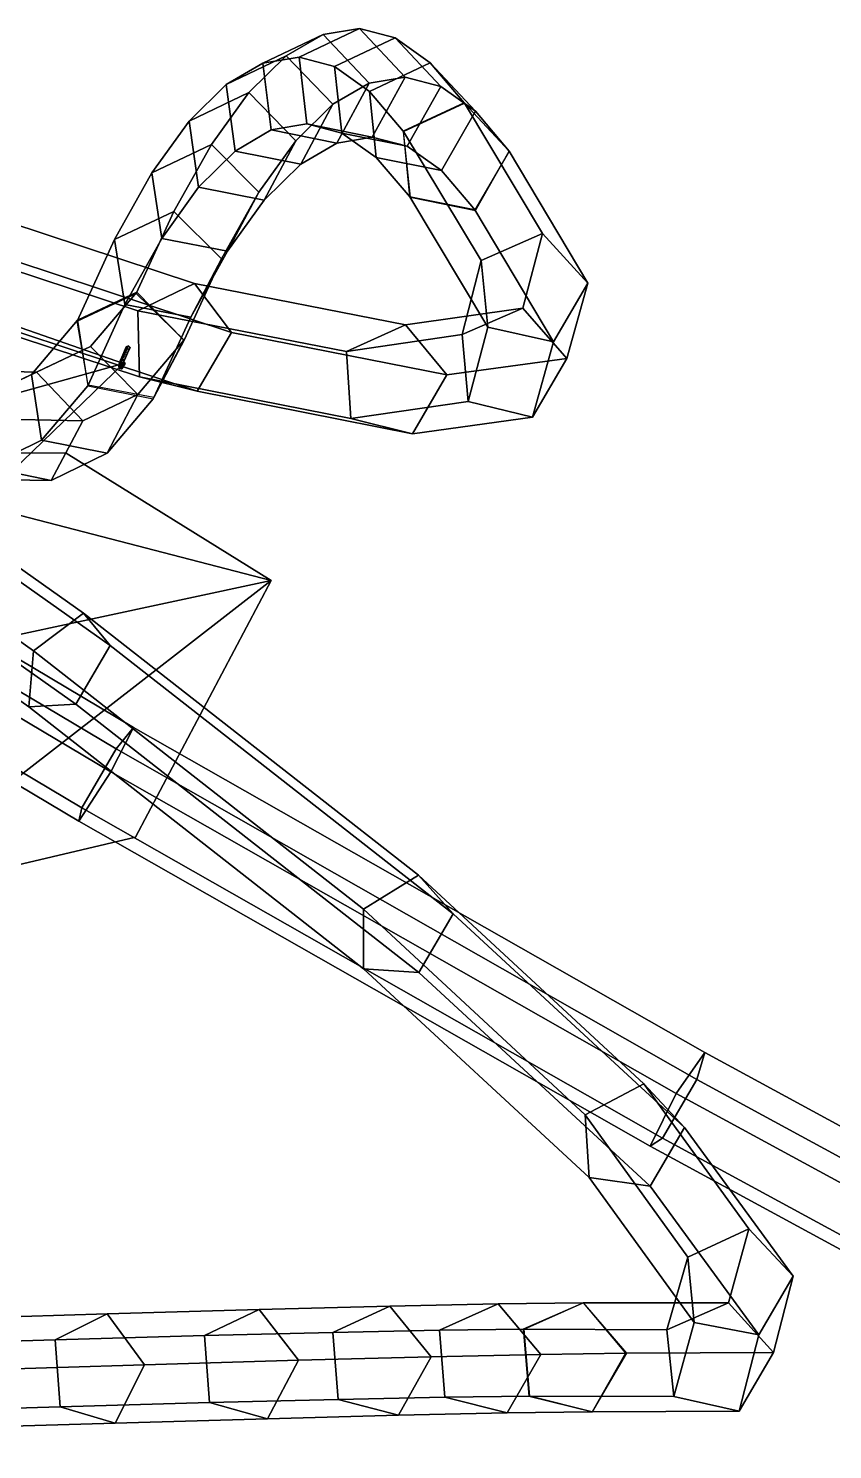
# Model space of a CAD drawing. Header units: metres. Extents: x -349 to 464, y -383 to 362.
# Drawn here: x 199.37 to 215.85, y -80.37 to -51.24 of the extents above; entities that cross this region are included whole.
import ezdxf

# ---------------------------------------------------------------- set-up
doc = ezdxf.new("R2010")
doc.units = ezdxf.units.M

msp = doc.modelspace()

# ---------------------------------------------------------------- linework, layer by layer
at = {"layer": 'Breeder_Leaf', "color": 3}
for points in [[(193.9737, -55.5571, 298.9307), (192.8108, -60.4864, 302.4221), (201.3153, -58.1157, 311.5564)], [(193.9737, -55.5571, 298.9307), (201.3153, -58.1157, 311.5564), (192.8108, -60.4864, 302.4221)], [(201.3153, -58.1157, 311.5564), (192.8108, -60.4864, 302.4221), (192.2195, -66.8985, 303.8116)], [(201.3153, -58.1157, 311.5564), (192.2195, -66.8985, 303.8116), (192.8108, -60.4864, 302.4221)], [(195.0381, -64.5551, 178.1845), (204.3407, -62.5574, 173.2972), (194.2427, -59.9422, 178.0893)], [(195.0381, -64.5551, 178.1845), (194.2427, -59.9422, 178.0893), (204.3407, -62.5574, 173.2972)], [(204.3407, -62.5574, 173.2972), (200.1425, -59.9474, 174.9074), (194.2427, -59.9422, 178.0893)], [(204.3407, -62.5574, 173.2972), (194.2427, -59.9422, 178.0893), (200.1425, -59.9474, 174.9074)], [(195.8188, -69.1767, 178.5019), (204.3407, -62.5574, 173.2972), (195.0381, -64.5551, 178.1845)], [(195.8188, -69.1767, 178.5019), (195.0381, -64.5551, 178.1845), (204.3407, -62.5574, 173.2972)], [(195.8188, -69.1767, 178.5019), (201.561, -67.8229, 174.246), (204.3407, -62.5574, 173.2972)], [(195.8188, -69.1767, 178.5019), (204.3407, -62.5574, 173.2972), (201.561, -67.8229, 174.246)]]:
    msp.add_3dface(points, dxfattribs=at)
at = {"layer": 'Breeder_Petiole', "color": 3}
for points in [[(204.9142, -51.8341, 349.2836), (204.1728, -51.9562, 343.5882), (205.4075, -51.3657, 343.4148), (206.1537, -51.2445, 349.145)], [(205.6431, -52.02689, 354.9788), (204.9142, -51.8341, 349.2836), (206.1537, -51.2445, 349.145), (206.8874, -51.4402, 354.8748)], [(206.1537, -51.2445, 349.145), (205.4075, -51.3657, 343.4148), (206.3542, -52.364, 343.3131), (207.0931, -52.2431, 348.9911)], [(206.8874, -51.4402, 354.8748), (206.1537, -51.2445, 349.145), (207.0931, -52.2431, 348.9911), (207.8195, -52.4361, 354.6686)], [(204.1728, -51.9562, 343.5882), (203.4213, -52.393, 337.9095), (204.6511, -51.8035, 337.7014), (205.4075, -51.3657, 343.4148)], [(205.4075, -51.3657, 343.4148), (204.6511, -51.8035, 337.7014), (205.6053, -52.7986, 337.6518), (206.3542, -52.364, 343.3131)], [(206.3571, -52.534, 360.6565), (205.6431, -52.02689, 354.9788), (206.8874, -51.4402, 354.8748), (207.606, -51.9522, 360.5869)], [(207.606, -51.9522, 360.5869), (206.8874, -51.4402, 354.8748), (207.8195, -52.4361, 354.6686), (208.5311, -52.9426, 360.3288)], [(203.4213, -52.393, 337.9095), (202.6622, -53.1431, 332.2646), (203.887, -52.5564, 332.022), (204.6511, -51.8035, 337.7014)], [(204.6511, -51.8035, 337.7014), (203.887, -52.5564, 332.022), (204.8487, -53.5456, 332.0242), (205.6053, -52.7986, 337.6518)], [(205.0759, -53.2025, 349.2167), (204.3449, -53.325, 343.5952), (204.1728, -51.9562, 343.5882), (204.9142, -51.8341, 349.2836)], [(205.7946, -53.3908, 354.8379), (205.0759, -53.2025, 349.2167), (204.9142, -51.8341, 349.2836), (205.6431, -52.02689, 354.9788)], [(204.3449, -53.325, 343.5952), (203.6039, -53.7581, 337.9903), (203.4213, -52.393, 337.9095), (204.1728, -51.9562, 343.5882)], [(206.4986, -53.8895, 360.4421), (205.7946, -53.3908, 354.8379), (205.6431, -52.02689, 354.9788), (206.3571, -52.534, 360.6565)], [(207.0501, -53.3498, 366.2713), (206.3571, -52.534, 360.6565), (207.606, -51.9522, 360.5869), (208.299, -52.7679, 366.2017)], [(208.299, -52.7679, 366.2017), (207.606, -51.9522, 360.5869), (208.5311, -52.9426, 360.3288), (209.2241, -53.7583, 365.9436)], [(203.6039, -53.7581, 337.9903), (202.8555, -54.5003, 332.419), (202.6622, -53.1431, 332.2646), (203.4213, -52.393, 337.9095)], [(206.3542, -52.364, 343.3131), (205.6053, -52.7986, 337.6518), (204.9483, -54.02493, 337.833), (205.6876, -53.5932, 343.4262)], [(207.0931, -52.2431, 348.9911), (206.3542, -52.364, 343.3131), (205.6876, -53.5932, 343.4262), (206.4169, -53.4714, 349.036)], [(207.8195, -52.4361, 354.6686), (207.0931, -52.2431, 348.9911), (206.4169, -53.4714, 349.036), (207.134, -53.6599, 354.6455)], [(202.6622, -53.1431, 332.2646), (201.8979, -54.2043, 326.6706), (203.1178, -53.6224, 326.3936), (203.887, -52.5564, 332.022)], [(203.887, -52.5564, 332.022), (203.1178, -53.6224, 326.3936), (204.087, -54.6026, 326.4472), (204.8487, -53.5456, 332.0242)], [(207.1916, -54.7052, 366.0569), (206.4986, -53.8895, 360.4421), (206.3571, -52.534, 360.6565), (207.0501, -53.3498, 366.2713)], [(208.5311, -52.9426, 360.3288), (207.8195, -52.4361, 354.6686), (207.134, -53.6599, 354.6455), (207.8363, -54.158, 360.2379)], [(205.6053, -52.7986, 337.6518), (204.8487, -53.5456, 332.0242), (204.2015, -54.7651, 332.2733), (204.9483, -54.02493, 337.833)], [(208.6488, -56.00021, 379.3469), (207.0539, -53.3541, 366.2996), (208.3074, -52.7789, 366.2641), (209.9083, -55.4465, 379.4482)], [(209.2241, -53.7583, 365.9436), (208.5311, -52.9426, 360.3288), (207.8363, -54.158, 360.2379), (208.5293, -54.9737, 365.8528)], [(209.9083, -55.4465, 379.4482), (208.3074, -52.7789, 366.2641), (209.2255, -53.7609, 365.9545), (210.8363, -56.4636, 379.3613)], [(202.8555, -54.5003, 332.419), (202.1019, -55.5496, 326.8979), (201.8979, -54.2043, 326.6706), (202.6622, -53.1431, 332.2646)], [(206.4169, -53.4714, 349.036), (205.6876, -53.5932, 343.4262), (204.3449, -53.325, 343.5952), (205.0759, -53.2025, 349.2167)], [(207.134, -53.6599, 354.6455), (206.4169, -53.4714, 349.036), (205.0759, -53.2025, 349.2167), (205.7946, -53.3908, 354.8379)], [(204.8487, -53.5456, 332.0242), (204.087, -54.6026, 326.4472), (203.4497, -55.8117, 326.7636), (204.2015, -54.7651, 332.2733)], [(205.6876, -53.5932, 343.4262), (204.9483, -54.02493, 337.833), (203.6039, -53.7581, 337.9903), (204.3449, -53.325, 343.5952)], [(207.8363, -54.158, 360.2379), (207.134, -53.6599, 354.6455), (205.7946, -53.3908, 354.8379), (206.4986, -53.8895, 360.4421)], [(208.7866, -57.3646, 379.1964), (207.1857, -54.6969, 366.0122), (207.0539, -53.3541, 366.2996), (208.6488, -56.00021, 379.3469)], [(201.8979, -54.2043, 326.6706), (201.131, -55.5733, 321.1442), (202.3457, -54.9981, 320.8332), (203.1178, -53.6224, 326.3936)], [(203.1178, -53.6224, 326.3936), (202.3457, -54.9981, 320.8332), (203.3226, -55.9666, 320.9376), (204.087, -54.6026, 326.4472)], [(204.9483, -54.02493, 337.833), (204.2015, -54.7651, 332.2733), (202.8555, -54.5003, 332.419), (203.6039, -53.7581, 337.9903)], [(208.5293, -54.9737, 365.8528), (207.8363, -54.158, 360.2379), (206.4986, -53.8895, 360.4421), (207.1916, -54.7052, 366.0569)], [(210.8363, -56.4636, 379.3613), (209.2255, -53.7609, 365.9545), (208.5218, -54.9642, 365.7964), (210.1326, -57.6669, 379.2033)], [(195.556, -55.03894, 430.3318), (201.6117, -57.03138, 418.5362), (202.7684, -56.4699, 419.0364), (196.6414, -54.451, 430.9479)], [(196.6414, -54.451, 430.9479), (202.7684, -56.4699, 419.0364), (203.529, -57.4743, 419.5984), (197.2859, -55.4123, 431.6987)], [(202.1019, -55.5496, 326.8979), (201.3457, -56.9027, 321.4438), (201.131, -55.5733, 321.1442), (201.8979, -54.2043, 326.6706)], [(204.2015, -54.7651, 332.2733), (203.4497, -55.8117, 326.7636), (202.1019, -55.5496, 326.8979), (202.8555, -54.5003, 332.419)], [(204.087, -54.6026, 326.4472), (203.3226, -55.9666, 320.9376), (202.6952, -57.1615, 321.3207), (203.4497, -55.8117, 326.7636)], [(210.1326, -57.6669, 379.2033), (208.5218, -54.9642, 365.7964), (207.1857, -54.6969, 366.0122), (208.7866, -57.3646, 379.1964)], [(195.5197, -56.369, 430.696), (201.6467, -58.3879, 418.7845), (201.6117, -57.03138, 418.5362), (195.556, -55.03894, 430.3318)], [(201.131, -55.5733, 321.1442), (200.3639, -57.246, 315.7021), (201.5736, -56.6794, 315.3575), (202.3457, -54.9981, 320.8332)], [(202.3457, -54.9981, 320.8332), (201.5736, -56.6794, 315.3575), (202.558, -57.6334, 315.512), (203.3226, -55.9666, 320.9376)], [(197.2859, -55.4123, 431.6987), (203.529, -57.4743, 419.5984), (202.8253, -58.6776, 419.4404), (196.5822, -56.6156, 431.5406)], [(201.3457, -56.9027, 321.4438), (200.5894, -58.5556, 316.0729), (200.3639, -57.246, 315.7021), (201.131, -55.5733, 321.1442)], [(203.4497, -55.8117, 326.7636), (202.6952, -57.1615, 321.3207), (201.3457, -56.9027, 321.4438), (202.1019, -55.5496, 326.8979)], [(208.256, -57.5192, 392.6629), (208.6488, -56.00021, 379.3469), (209.9083, -55.4465, 379.4482), (209.501, -56.9751, 392.9018)], [(209.501, -56.9751, 392.9018), (209.9083, -55.4465, 379.4482), (210.8363, -56.4636, 379.3613), (210.4055, -58.00783, 393.0388)], [(203.3226, -55.9666, 320.9376), (202.558, -57.6334, 315.512), (201.9406, -58.8105, 315.9608), (202.6952, -57.1615, 321.3207)], [(208.3793, -58.8931, 392.6499), (208.7866, -57.3646, 379.1964), (208.6488, -56.00021, 379.3469), (208.256, -57.5192, 392.6629)], [(196.5822, -56.6156, 431.5406), (202.8253, -58.6776, 419.4404), (201.6467, -58.3879, 418.7845), (195.5197, -56.369, 430.696)], [(201.6117, -57.03138, 418.5362), (205.887, -57.8663, 405.8555), (207.0974, -57.3196, 406.2287), (202.7684, -56.4699, 419.0364)], [(202.7684, -56.4699, 419.0364), (207.0974, -57.3196, 406.2287), (207.9455, -58.348, 406.5841), (203.529, -57.4743, 419.5984)], [(210.4055, -58.00783, 393.0388), (210.8363, -56.4636, 379.3613), (210.1326, -57.6669, 379.2033), (209.7018, -59.2111, 392.8807)], [(200.3754, -57.2277, 315.786), (199.4278, -58.3381, 310.2596), (200.6392, -57.7626, 309.9362), (201.5868, -56.6522, 315.4626)], [(201.5868, -56.6522, 315.4626), (200.6392, -57.7626, 309.9362), (201.6071, -58.7451, 309.9677), (202.5548, -57.6347, 315.4941)], [(191.7208, -57.01975, 472.4202), (200.4959, -63.23, 480.6329), (199.4728, -64.00228, 481.143), (190.8239, -57.8778, 473.0222)], [(192.0588, -57.5414, 471.1886), (201.0391, -63.8914, 479.5509), (200.4959, -63.23, 480.6329), (191.7208, -57.01975, 472.4202)], [(202.6952, -57.1615, 321.3207), (201.9406, -58.8105, 315.9608), (200.5894, -58.5556, 316.0729), (201.3457, -56.9027, 321.4438)], [(201.6467, -58.3879, 418.7845), (205.9758, -59.2377, 405.9768), (205.887, -57.8663, 405.8555), (201.6117, -57.03138, 418.5362)], [(205.887, -57.8663, 405.8555), (208.256, -57.5192, 392.6629), (209.501, -56.9751, 392.9018), (207.0974, -57.3196, 406.2287)], [(207.0974, -57.3196, 406.2287), (209.501, -56.9751, 392.9018), (210.4055, -58.00783, 393.0388), (207.9455, -58.348, 406.5841)], [(200.5834, -58.5712, 316.0203), (199.6357, -59.6816, 310.4939), (199.4278, -58.3381, 310.2596), (200.3754, -57.2277, 315.786)], [(209.7018, -59.2111, 392.8807), (210.1326, -57.6669, 379.2033), (208.7866, -57.3646, 379.1964), (208.3793, -58.8931, 392.6499)], [(191.3551, -58.7447, 471.0305), (200.3354, -65.09473, 479.3929), (201.0391, -63.8914, 479.5509), (192.0588, -57.5414, 471.1886)], [(202.5548, -57.6347, 315.4941), (201.6071, -58.7451, 309.9677), (200.9776, -59.949, 310.3175), (201.9252, -58.8386, 315.8439)], [(203.529, -57.4743, 419.5984), (207.9455, -58.348, 406.5841), (207.2418, -59.5513, 406.4261), (202.8253, -58.6776, 419.4404)], [(205.9758, -59.2377, 405.9768), (208.3793, -58.8931, 392.6499), (208.256, -57.5192, 392.6629), (205.887, -57.8663, 405.8555)], [(190.8239, -57.8778, 473.0222), (199.4728, -64.00228, 481.143), (199.3742, -65.1481, 480.381), (190.5991, -58.9377, 472.1683)], [(199.4278, -58.3381, 310.2596), (198.3184, -58.8729, 304.7667), (199.5323, -58.2908, 304.4653), (200.6392, -57.7626, 309.9362)], [(200.6392, -57.7626, 309.9362), (199.5323, -58.2908, 304.4653), (200.4798, -59.2893, 304.3719), (201.6071, -58.7451, 309.9677)], [(201.2798, -57.9829, 314.8144), (201.2485, -58.0603, 314.3538), (201.2897, -58.03998, 314.3476), (201.3212, -57.9628, 314.8062)], [(201.3215, -57.8856, 315.2703), (201.2798, -57.9829, 314.8144), (201.3212, -57.9628, 314.8062), (201.363, -57.8658, 315.2603)], [(201.3289, -57.9308, 315.2812), (201.287, -58.02824, 314.8233), (201.2798, -57.9829, 314.8144), (201.3215, -57.8856, 315.2703)], [(201.3752, -57.9393, 315.278), (201.3329, -58.03653, 314.8209), (201.287, -58.02824, 314.8233), (201.3289, -57.9308, 315.2812)], [(201.3212, -57.9628, 314.8062), (201.2897, -58.03998, 314.3476), (201.3226, -58.07253, 314.3508), (201.3544, -57.9954, 314.8102)], [(201.363, -57.8658, 315.2603), (201.3212, -57.9628, 314.8062), (201.3544, -57.9954, 314.8102), (201.3965, -57.8985, 315.2649)], [(201.3735, -57.7686, 315.7205), (201.3215, -57.8856, 315.2703), (201.363, -57.8658, 315.2603), (201.4153, -57.7486, 315.7104)], [(201.381, -57.8142, 315.7314), (201.3289, -57.9308, 315.2812), (201.3215, -57.8856, 315.2703), (201.3735, -57.7686, 315.7205)], [(201.4276, -57.8227, 315.7282), (201.3752, -57.9393, 315.278), (201.3289, -57.9308, 315.2812), (201.381, -57.8142, 315.7314)], [(201.3965, -57.8985, 315.2649), (201.3544, -57.9954, 314.8102), (201.3329, -58.03653, 314.8209), (201.3752, -57.9393, 315.278)], [(201.4153, -57.7486, 315.7104), (201.363, -57.8658, 315.2603), (201.3965, -57.8985, 315.2649), (201.4491, -57.7816, 315.7151)], [(201.4491, -57.7816, 315.7151), (201.3965, -57.8985, 315.2649), (201.3752, -57.9393, 315.278), (201.4276, -57.8227, 315.7282)], [(198.3184, -58.8729, 304.7667), (197.0464, -58.8453, 299.2831), (198.2635, -58.2588, 299.0041), (199.5323, -58.2908, 304.4653)], [(199.5323, -58.2908, 304.4653), (198.2635, -58.2588, 299.0041), (199.1866, -59.2605, 298.7857), (200.4798, -59.2893, 304.3719)], [(201.2276, -58.1175, 313.8897), (201.2174, -58.1544, 313.4232), (201.2581, -58.134, 313.4207), (201.2687, -58.09708, 313.8854)], [(201.2345, -58.1627, 313.895), (201.2241, -58.1994, 313.4267), (201.2174, -58.1544, 313.4232), (201.2276, -58.1175, 313.8897)], [(201.2174, -58.1544, 313.4232), (201.2177, -58.171, 312.9555), (201.2581, -58.1506, 312.9548), (201.2581, -58.134, 313.4207)], [(201.2241, -58.1994, 313.4267), (201.2243, -58.2158, 312.9571), (201.2177, -58.171, 312.9555), (201.2174, -58.1544, 313.4232)], [(201.2177, -58.171, 312.9555), (201.2285, -58.1671, 312.4876), (201.2686, -58.1469, 312.4886), (201.2581, -58.1506, 312.9548)], [(201.2243, -58.2158, 312.9571), (201.2352, -58.2116, 312.4873), (201.2285, -58.1671, 312.4876), (201.2177, -58.171, 312.9555)], [(201.2798, -58.1706, 313.8939), (201.2691, -58.2072, 313.4263), (201.2241, -58.1994, 313.4267), (201.2345, -58.1627, 313.895)], [(201.2691, -58.2072, 313.4263), (201.269, -58.2235, 312.9573), (201.2243, -58.2158, 312.9571), (201.2241, -58.1994, 313.4267)], [(201.269, -58.2235, 312.9573), (201.2794, -58.2192, 312.4883), (201.2352, -58.2116, 312.4873), (201.2243, -58.2158, 312.9571)], [(201.2485, -58.0603, 314.3538), (201.2276, -58.1175, 313.8897), (201.2687, -58.09708, 313.8854), (201.2897, -58.03998, 314.3476)], [(201.2555, -58.1055, 314.3609), (201.2345, -58.1627, 313.895), (201.2276, -58.1175, 313.8897), (201.2485, -58.0603, 314.3538)], [(201.2285, -58.1671, 312.4876), (201.2499, -58.1429, 312.0206), (201.2896, -58.1229, 312.0235), (201.2686, -58.1469, 312.4886)], [(201.2352, -58.2116, 312.4873), (201.2565, -58.187, 312.0186), (201.2499, -58.1429, 312.0206), (201.2285, -58.1671, 312.4876)], [(201.3011, -58.1136, 314.3592), (201.2798, -58.1706, 313.8939), (201.2345, -58.1627, 313.895), (201.2555, -58.1055, 314.3609)], [(201.2794, -58.2192, 312.4883), (201.3005, -58.1946, 312.0202), (201.2565, -58.187, 312.0186), (201.2352, -58.2116, 312.4873)], [(201.287, -58.02824, 314.8233), (201.2555, -58.1055, 314.3609), (201.2485, -58.0603, 314.3538), (201.2798, -57.9829, 314.8144)], [(201.2499, -58.1429, 312.0206), (201.2815, -58.09828, 311.5558), (201.3211, -58.07837, 311.5604), (201.2896, -58.1229, 312.0235)], [(201.2565, -58.187, 312.0186), (201.2882, -58.1422, 311.552), (201.2815, -58.09828, 311.5558), (201.2499, -58.1429, 312.0206)], [(201.3329, -58.03653, 314.8209), (201.3011, -58.1136, 314.3592), (201.2555, -58.1055, 314.3609), (201.287, -58.02824, 314.8233)], [(201.3005, -58.1946, 312.0202), (201.3321, -58.1498, 311.5543), (201.2882, -58.1422, 311.552), (201.2565, -58.187, 312.0186)], [(201.2687, -58.09708, 313.8854), (201.2581, -58.134, 313.4207), (201.2905, -58.1662, 313.4225), (201.3013, -58.1294, 313.8879)], [(201.2581, -58.134, 313.4207), (201.2581, -58.1506, 312.9548), (201.2902, -58.1826, 312.9559), (201.2905, -58.1662, 313.4225)], [(201.2581, -58.1506, 312.9548), (201.2686, -58.1469, 312.4886), (201.3004, -58.1786, 312.4891), (201.2902, -58.1826, 312.9559)], [(201.2686, -58.1469, 312.4886), (201.2896, -58.1229, 312.0235), (201.3212, -58.1544, 312.0233), (201.3004, -58.1786, 312.4891)], [(201.2897, -58.03998, 314.3476), (201.2687, -58.09708, 313.8854), (201.3013, -58.1294, 313.8879), (201.3226, -58.07253, 314.3508)], [(201.2905, -58.1662, 313.4225), (201.2902, -58.1826, 312.9559), (201.269, -58.2235, 312.9573), (201.2691, -58.2072, 313.4263)], [(201.2902, -58.1826, 312.9559), (201.3004, -58.1786, 312.4891), (201.2794, -58.2192, 312.4883), (201.269, -58.2235, 312.9573)], [(201.3013, -58.1294, 313.8879), (201.2905, -58.1662, 313.4225), (201.2691, -58.2072, 313.4263), (201.2798, -58.1706, 313.8939)], [(201.3004, -58.1786, 312.4891), (201.3212, -58.1544, 312.0233), (201.3005, -58.1946, 312.0202), (201.2794, -58.2192, 312.4883)], [(201.3226, -58.07253, 314.3508), (201.3013, -58.1294, 313.8879), (201.2798, -58.1706, 313.8939), (201.3011, -58.1136, 314.3592)], [(201.2896, -58.1229, 312.0235), (201.3211, -58.07837, 311.5604), (201.3528, -58.1098, 311.5595), (201.3212, -58.1544, 312.0233)], [(201.3212, -58.1544, 312.0233), (201.3528, -58.1098, 311.5595), (201.3321, -58.1498, 311.5543), (201.3005, -58.1946, 312.0202)], [(201.3544, -57.9954, 314.8102), (201.3226, -58.07253, 314.3508), (201.3011, -58.1136, 314.3592), (201.3329, -58.03653, 314.8209)], [(207.9455, -58.348, 406.5841), (210.4055, -58.00783, 393.0388), (209.7018, -59.2111, 392.8807), (207.2418, -59.5513, 406.4261)], [(199.6357, -59.6816, 310.4939), (198.5043, -60.2366, 304.8624), (198.3184, -58.8729, 304.7667), (199.4278, -58.3381, 310.2596)], [(202.8253, -58.6776, 419.4404), (207.2418, -59.5513, 406.4261), (205.9758, -59.2377, 405.9768), (201.6467, -58.3879, 418.7845)], [(189.907, -58.6619, 493.002), (201.5224, -65.5733, 493.9052), (201.1622, -66.01351, 495.1621), (189.3562, -58.9861, 494.2246)], [(189.5562, -59.6413, 492.0959), (201.0545, -66.4815, 492.9781), (201.5224, -65.5733, 493.9052), (189.907, -58.6619, 493.002)], [(190.5991, -58.9377, 472.1683), (199.3742, -65.1481, 480.381), (200.3354, -65.09473, 479.3929), (191.3551, -58.7447, 471.0305)], [(201.9252, -58.8386, 315.8439), (200.9776, -59.949, 310.3175), (199.6357, -59.6816, 310.4939), (200.5834, -58.5712, 316.0203)], [(201.6071, -58.7451, 309.9677), (200.4798, -59.2893, 304.3719), (199.8348, -60.51, 304.6211), (200.9776, -59.949, 310.3175)], [(189.3562, -58.9861, 494.2246), (201.1622, -66.01351, 495.1621), (200.4585, -67.2168, 495.0041), (188.6525, -60.1894, 494.0665)], [(207.2418, -59.5513, 406.4261), (209.7018, -59.2111, 392.8807), (208.3793, -58.8931, 392.6499), (205.9758, -59.2377, 405.9768)], [(200.4798, -59.2893, 304.3719), (199.1866, -59.2605, 298.7857), (198.5232, -60.4877, 298.9334), (199.8348, -60.51, 304.6211)], [(188.7854, -60.5799, 492.7501), (200.4007, -67.4914, 493.6534), (201.0545, -66.4815, 492.9781), (189.5562, -59.6413, 492.0959)], [(200.9776, -59.949, 310.3175), (199.8348, -60.51, 304.6211), (198.5043, -60.2366, 304.8624), (199.6357, -59.6816, 310.4939)], [(188.6525, -60.1894, 494.0665), (200.4585, -67.2168, 495.0041), (200.4007, -67.4914, 493.6534), (188.7854, -60.5799, 492.7501)], [(199.8348, -60.51, 304.6211), (198.5232, -60.4877, 298.9334), (197.2059, -60.215, 299.2396), (198.5043, -60.2366, 304.8624)], [(200.4959, -63.23, 480.6329), (207.3611, -68.6034, 490.9778), (206.2343, -69.2988, 491.365), (199.4728, -64.00228, 481.143)], [(201.0391, -63.8914, 479.5509), (208.073, -69.3897, 490.0957), (207.3611, -68.6034, 490.9778), (200.4959, -63.23, 480.6329)], [(199.4728, -64.00228, 481.143), (206.2343, -69.2988, 491.365), (206.2394, -70.5214, 490.7259), (199.3742, -65.1481, 480.381)], [(200.3354, -65.09473, 479.3929), (207.3693, -70.593, 489.9377), (208.073, -69.3897, 490.0957), (201.0391, -63.8914, 479.5509)], [(199.3742, -65.1481, 480.381), (206.2394, -70.5214, 490.7259), (207.3693, -70.593, 489.9377), (200.3354, -65.09473, 479.3929)], [(201.0545, -66.4815, 492.9781), (212.6446, -73.07526, 491.5747), (213.2323, -72.2368, 492.4993), (201.5224, -65.5733, 493.9052)], [(201.5224, -65.5733, 493.9052), (213.2323, -72.2368, 492.4993), (213.0671, -72.7904, 493.752), (201.1622, -66.01351, 495.1621)], [(201.1622, -66.01351, 495.1621), (213.0671, -72.7904, 493.752), (212.3634, -73.9937, 493.594), (200.4585, -67.2168, 495.0041)], [(200.4007, -67.4914, 493.6534), (212.1106, -74.1548, 492.2474), (212.6446, -73.07526, 491.5747), (201.0545, -66.4815, 492.9781)], [(200.4585, -67.2168, 495.0041), (212.3634, -73.9937, 493.594), (212.1106, -74.1548, 492.2474), (200.4007, -67.4914, 493.6534)], [(207.3611, -68.6034, 490.9778), (211.9827, -72.8787, 502.9519), (210.7797, -73.5102, 503.1914), (206.2343, -69.2988, 491.365)], [(208.073, -69.3897, 490.0957), (212.8187, -73.7691, 502.3104), (211.9827, -72.8787, 502.9519), (207.3611, -68.6034, 490.9778)], [(206.2343, -69.2988, 491.365), (210.7797, -73.5102, 503.1914), (210.861, -74.7967, 502.7), (206.2394, -70.5214, 490.7259)], [(207.3693, -70.593, 489.9377), (212.115, -74.9724, 502.1524), (212.8187, -73.7691, 502.3104), (208.073, -69.3897, 490.0957)], [(206.2394, -70.5214, 490.7259), (210.861, -74.7967, 502.7), (212.115, -74.9724, 502.1524), (207.3693, -70.593, 489.9377)], [(212.6446, -73.07526, 491.5747), (223.9852, -79.2283, 487.9269), (224.692, -78.4561, 488.8254), (213.2323, -72.2368, 492.4993)], [(213.2323, -72.2368, 492.4993), (224.692, -78.4561, 488.8254), (224.7205, -79.1175, 490.0358), (213.0671, -72.7904, 493.752)], [(213.0671, -72.7904, 493.752), (224.7205, -79.1175, 490.0358), (224.0168, -80.3208, 489.8778), (212.3634, -73.9937, 493.594)], [(211.9827, -72.8787, 502.9519), (214.1363, -75.8482, 515.9736), (212.8883, -76.4316, 516.0475), (210.7797, -73.5102, 503.1914)], [(212.8187, -73.7691, 502.3104), (215.0454, -76.8168, 515.6015), (214.1363, -75.8482, 515.9736), (211.9827, -72.8787, 502.9519)], [(212.1106, -74.1548, 492.2474), (223.5703, -80.3741, 488.5735), (223.9852, -79.2283, 487.9269), (212.6446, -73.07526, 491.5747)], [(210.7797, -73.5102, 503.1914), (212.8883, -76.4316, 516.0475), (213.0146, -77.7662, 515.7217), (210.861, -74.7967, 502.7)], [(212.115, -74.9724, 502.1524), (214.3417, -78.02011, 515.4435), (215.0454, -76.8168, 515.6015), (212.8187, -73.7691, 502.3104)], [(212.3634, -73.9937, 493.594), (224.0168, -80.3208, 489.8778), (223.5703, -80.3741, 488.5735), (212.1106, -74.1548, 492.2474)], [(210.861, -74.7967, 502.7), (213.0146, -77.7662, 515.7217), (214.3417, -78.02011, 515.4435), (212.115, -74.9724, 502.1524)], [(214.1363, -75.8482, 515.9736), (213.717, -77.3675, 529.4099), (212.4575, -77.9212, 529.3086), (212.8883, -76.4316, 516.0475)], [(215.0454, -76.8168, 515.6015), (214.6451, -78.3846, 529.323), (213.717, -77.3675, 529.4099), (214.1363, -75.8482, 515.9736)], [(212.8883, -76.4316, 516.0475), (212.4575, -77.9212, 529.3086), (212.5953, -79.2856, 529.1581), (213.0146, -77.7662, 515.7217)], [(214.3417, -78.02011, 515.4435), (213.9414, -79.5879, 529.165), (214.6451, -78.3846, 529.323), (215.0454, -76.8168, 515.6015)], [(206.7794, -77.4342, 553.3763), (204.0996, -77.5027, 558.4558), (202.9781, -78.03732, 557.8561), (205.6099, -77.9722, 552.8804)], [(207.6211, -78.4716, 553.7208), (204.9069, -78.5425, 558.8684), (204.0996, -77.5027, 558.4558), (206.7794, -77.4342, 553.3763)], [(209.0005, -77.3872, 548.0799), (206.7794, -77.4342, 553.3763), (205.6099, -77.9722, 552.8804), (207.7923, -77.9282, 547.6915)], [(209.8703, -78.4225, 548.3533), (207.6211, -78.4716, 553.7208), (206.7794, -77.4342, 553.3763), (209.0005, -77.3872, 548.0799)], [(210.7402, -77.3634, 542.6352), (209.0005, -77.3872, 548.0799), (207.7923, -77.9282, 547.6915), (209.532, -77.9045, 542.2468)], [(211.61, -78.3987, 542.9086), (209.8703, -78.4225, 548.3533), (209.0005, -77.3872, 548.0799), (210.7402, -77.3634, 542.6352)], [(213.717, -77.3675, 529.4099), (210.7454, -77.3629, 542.608), (209.5082, -77.9065, 542.3301), (212.4575, -77.9212, 529.3086)], [(214.6451, -78.3846, 529.323), (211.6371, -78.3964, 542.8082), (210.7454, -77.3629, 542.608), (213.717, -77.3675, 529.4099)], [(200.9819, -77.5912, 563.2786), (197.4507, -77.6982, 567.8071), (196.4516, -78.2246, 567.0146), (199.9173, -78.1219, 562.5799)], [(201.749, -78.6337, 563.7561), (198.172, -78.7436, 568.3456), (197.4507, -77.6982, 567.8071), (200.9819, -77.5912, 563.2786)], [(204.0996, -77.5027, 558.4558), (200.9819, -77.5912, 563.2786), (199.9173, -78.1219, 562.5799), (202.9781, -78.03732, 557.8561)], [(204.9069, -78.5425, 558.8684), (201.749, -78.6337, 563.7561), (200.9819, -77.5912, 563.2786), (204.0996, -77.5027, 558.4558)], [(213.0146, -77.7662, 515.7217), (212.5953, -79.2856, 529.1581), (213.9414, -79.5879, 529.165), (214.3417, -78.02011, 515.4435)], [(202.9781, -78.03732, 557.8561), (199.9173, -78.1219, 562.5799), (200.0166, -79.4974, 562.619), (203.0818, -79.4125, 557.8925)], [(205.6099, -77.9722, 552.8804), (202.9781, -78.03732, 557.8561), (203.0818, -79.4125, 557.8925), (205.7179, -79.3472, 552.9136)], [(207.7923, -77.9282, 547.6915), (205.6099, -77.9722, 552.8804), (205.7179, -79.3472, 552.9136), (207.9042, -79.3029, 547.7213)], [(209.532, -77.9045, 542.2468), (207.7923, -77.9282, 547.6915), (207.9042, -79.3029, 547.7213), (209.6439, -79.2792, 542.2766)], [(212.4575, -77.9212, 529.3086), (209.5082, -77.9065, 542.3301), (209.6237, -79.281, 542.3561), (212.5953, -79.2856, 529.1581)], [(199.9173, -78.1219, 562.5799), (196.4516, -78.2246, 567.0146), (196.5461, -79.6004, 567.0561), (200.0166, -79.4974, 562.619)], [(201.1434, -79.8296, 563.3423), (197.6045, -79.937, 567.8745), (198.172, -78.7436, 568.3456), (201.749, -78.6337, 563.7561)], [(204.2684, -79.7406, 558.515), (201.1434, -79.8296, 563.3423), (201.749, -78.6337, 563.7561), (204.9069, -78.5425, 558.8684)], [(206.9551, -79.6717, 553.4304), (204.2684, -79.7406, 558.515), (204.9069, -78.5425, 558.8684), (207.6211, -78.4716, 553.7208)], [(209.1826, -79.6243, 548.1284), (206.9551, -79.6717, 553.4304), (207.6211, -78.4716, 553.7208), (209.8703, -78.4225, 548.3533)], [(210.9222, -79.6006, 542.6837), (209.1826, -79.6243, 548.1284), (209.8703, -78.4225, 548.3533), (211.61, -78.3987, 542.9086)], [(213.9414, -79.5879, 529.165), (210.9334, -79.5997, 542.6502), (211.6371, -78.3964, 542.8082), (214.6451, -78.3846, 529.323)], [(200.0166, -79.4974, 562.619), (196.5461, -79.6004, 567.0561), (197.6045, -79.937, 567.8745), (201.1434, -79.8296, 563.3423)], [(203.0818, -79.4125, 557.8925), (200.0166, -79.4974, 562.619), (201.1434, -79.8296, 563.3423), (204.2684, -79.7406, 558.515)], [(205.7179, -79.3472, 552.9136), (203.0818, -79.4125, 557.8925), (204.2684, -79.7406, 558.515), (206.9551, -79.6717, 553.4304)], [(207.9042, -79.3029, 547.7213), (205.7179, -79.3472, 552.9136), (206.9551, -79.6717, 553.4304), (209.1826, -79.6243, 548.1284)], [(209.6439, -79.2792, 542.2766), (207.9042, -79.3029, 547.7213), (209.1826, -79.6243, 548.1284), (210.9222, -79.6006, 542.6837)], [(212.5953, -79.2856, 529.1581), (209.6237, -79.281, 542.3561), (210.9334, -79.5997, 542.6502), (213.9414, -79.5879, 529.165)]]:
    msp.add_3dface(points, dxfattribs=at)

doc.saveas('drawing.dxf')
